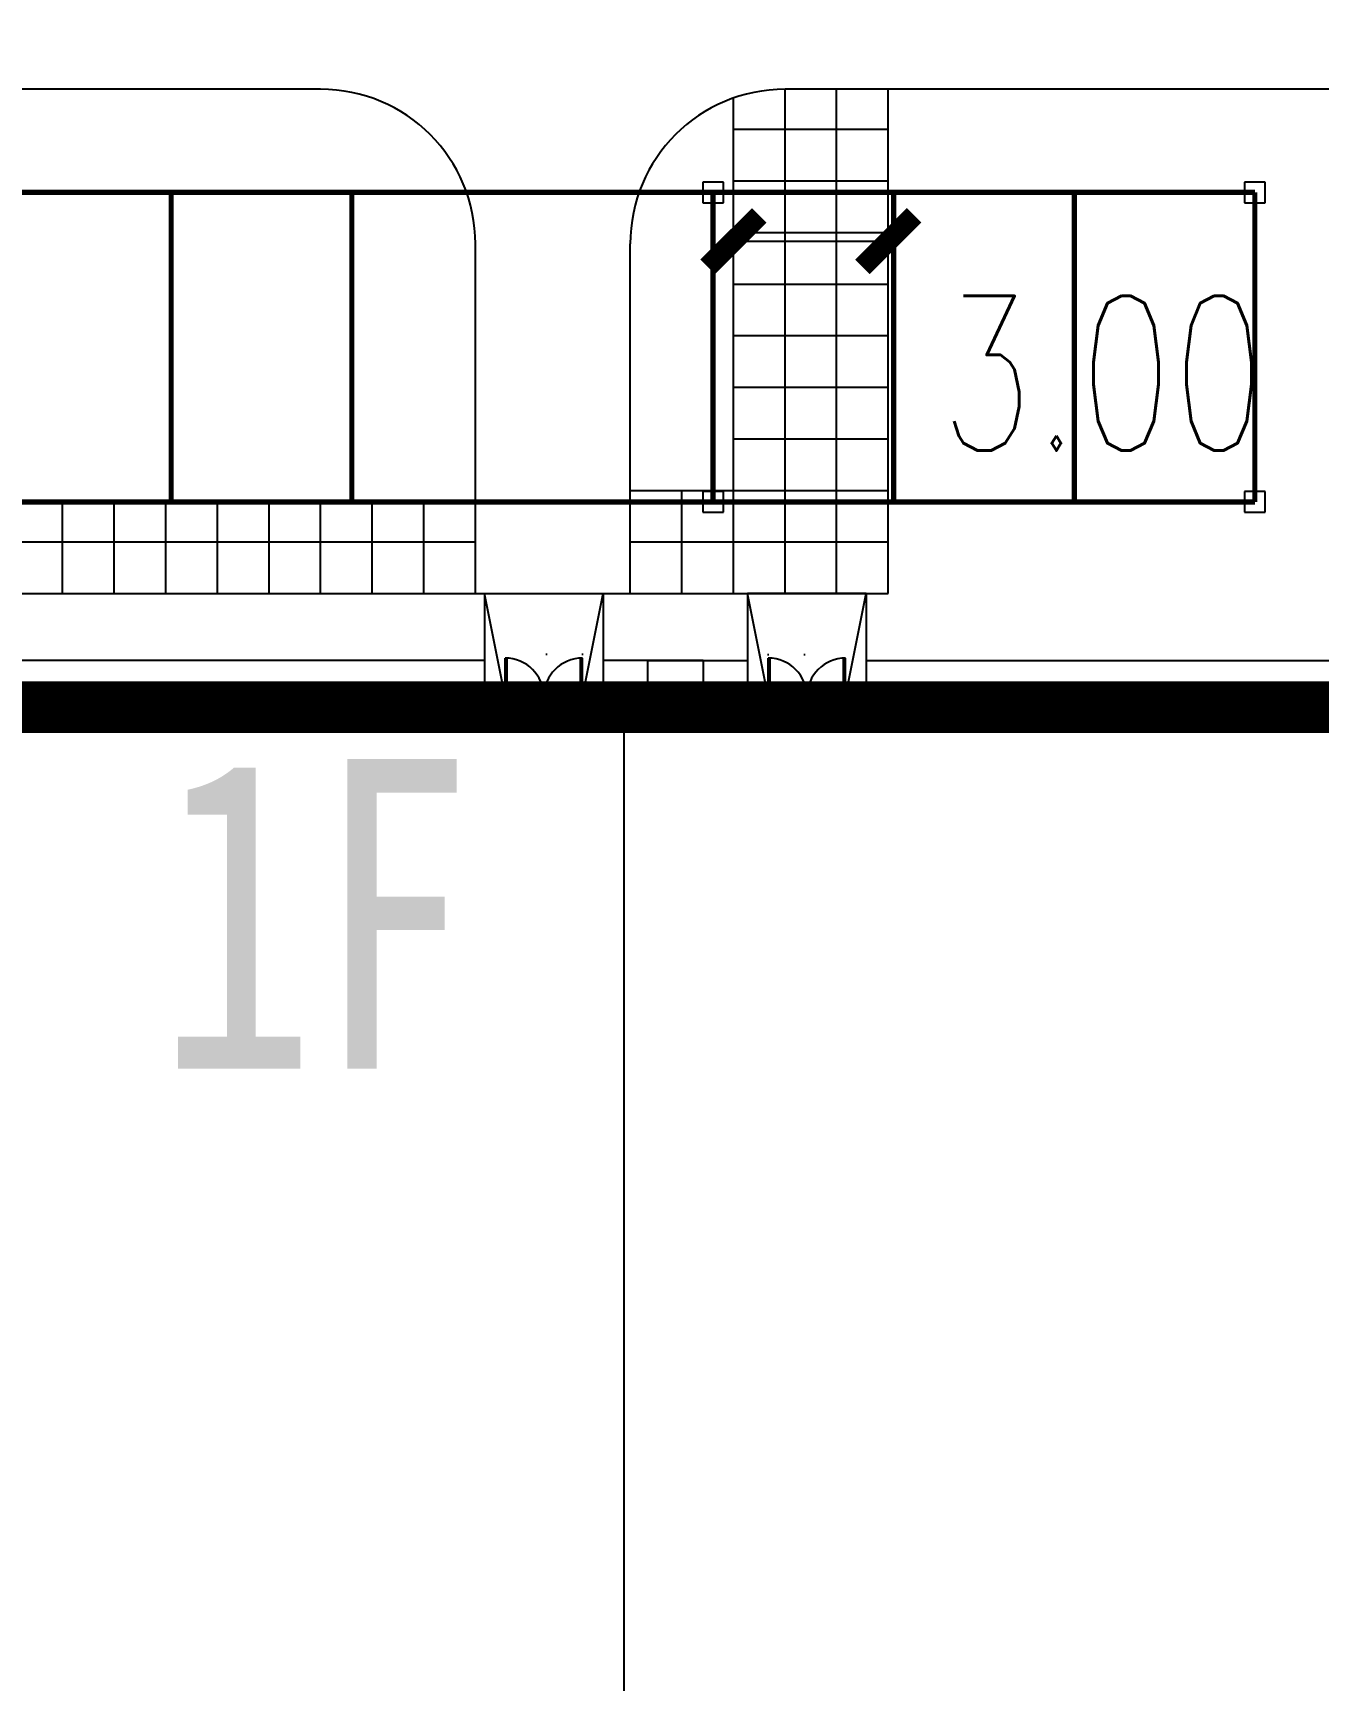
# Model space of a CAD drawing. Extents: x -170 to 1091, y -90 to 504.
# Drawn here: x 210.65 to 235.55, y 108.16 to 140.09 of the extents above; entities that cross this region are included whole.
import ezdxf

# ---------------------------------------------------------------- set-up
doc = ezdxf.new("R2010")
doc.units = 0
doc.header["$LTSCALE"] = 1000
doc.linetypes.add('CENTER2', pattern=[28.575, 19.05, -3.175, 3.175, -3.175])
doc.layers.get('0').update_dxf_attribs({"linetype": 'CONTINUOUS'})
doc.layers.get('Defpoints').update_dxf_attribs({"linetype": 'CONTINUOUS'})
for name, color, linetype in [('AXIS', 3, 'CONTINUOUS'), ('LATRINE', 225, 'CONTINUOUS'), ('PUB_DIM', 3, 'CONTINUOUS'), ('PUB_TEXT', 7, 'CONTINUOUS'), ('road', 2, 'CONTINUOUS'), ('TKX', 3, 'CONTINUOUS'), ('WALL', 141, 'CONTINUOUS'), ('定位中心线', 3, 'CENTER2'), ('管架', 30, 'CONTINUOUS')]:
    doc.layers.add(name, color=color, linetype=linetype)
doc.styles.add('DIM_FONT', font='SIMPLEX', dxfattribs={"width": 0.7, "bigfont": 'GBCBIG'})
doc.styles.get("Standard").update_dxf_attribs({"font": '', "width": 0.75})
doc.styles.get('STANDARD').set_extended_font_data('SimSun')
doc.dimstyles.new('DIMN1', dxfattribs={"dimscale": 0.01, "dimtxt": 300, "dimasz": 100, "dimexe": 250, "dimexo": 300, "dimgap": 150, "dimtad": 1, "dimtxsty": 'DIM_FONT', "dimblk": 'ARCHTICK', "dimcen": 2.5, "dimclrt": 7, "dimazin": 2, "dimtfac": 1, "dimtdec": 0, "dimtix": 1, "dimtmove": 2, "dimatfit": 3, "dimldrblk": 'ARCHTICK'})

# ---------------------------------------------------------------- blocks, each defined once
blk = doc.blocks.new('_ArchTick')
at = {"color": 0, "linetype": 'ByBlock', "const_width": 0.4}
blk.add_lwpolyline([(-0.5, -0.5), (0.5, 0.5)], dxfattribs=at)
blk = doc.blocks.new('*D59')
at = {"layer": 'Defpoints', "color": 0, "linetype": 'Continuous', "transparency": 16777216}
for p in [(227.225, 136.055), (224.225, 133.224), (227.225, 133.224)]:
    blk.add_point(p, dxfattribs=at)
at = {"layer": 'PUB_DIM', "color": 0, "linetype": 'Continuous', "lineweight": -2, "transparency": 16777216}
for p, q in [((224.225, 136.224), (224.225, 138.555)), ((227.225, 136.224), (227.225, 138.555)), ((224.225, 136.055), (227.225, 136.055))]:
    blk.add_line(p, q, dxfattribs=at)
at = {"layer": 'PUB_DIM', "color": 0, "linetype": 'Continuous', "lineweight": -2, "transparency": 16777216, "rotation": 180}
blk.add_blockref('_ArchTick', (224.225, 136.055), dxfattribs=at)
at = {"layer": 'PUB_DIM', "color": 0, "linetype": 'Continuous', "lineweight": -2, "transparency": 16777216}
blk.add_blockref('_ArchTick', (227.225, 136.055), dxfattribs=at)
at = {"layer": 'PUB_DIM', "color": 7, "linetype": 'Continuous', "transparency": 16777216, "insert": (231.383, 133.494), "char_height": 3, "attachment_point": 5, "style": 'DIM_FONT'}
blk.add_mtext('\\A1;3.00', dxfattribs=at)
blk = doc.blocks.new('*D108')
at = {"layer": 'Defpoints', "color": 0, "linetype": 'Continuous', "transparency": 16777216}
for p in [(232.527, 157), (251.333, 157), (232.527, 127)]:
    blk.add_point(p, dxfattribs=at)
at = {"layer": 'PUB_DIM', "color": 0, "linetype": 'Continuous', "lineweight": -2, "transparency": 16777216}
for p, q in [((235.527, 157), (253.833, 157)), ((251.333, 127), (251.333, 157)), ((235.527, 127), (253.833, 127))]:
    blk.add_line(p, q, dxfattribs=at)
for p, rotation in [((251.333, 157), 90), ((251.333, 127), 270)]:
    blk.add_blockref('_ArchTick', p, dxfattribs=dict(at, rotation=rotation))
at = {"layer": 'PUB_DIM', "color": 7, "linetype": 'Continuous', "transparency": 16777216, "insert": (248.333, 142), "char_height": 3, "attachment_point": 5, "rotation": 90, "style": 'DIM_FONT'}
blk.add_mtext('\\A1;30.00', dxfattribs=at)

msp = doc.modelspace()

# ---------------------------------------------------------------- linework, layer by layer
at = {"linetype": 'Continuous'}
for p, q in [((225.225, 129.22385), (225.225, 139.00048)), ((226.225, 129.22385), (226.225, 139.00048)), ((227.225, 129.22385), (227.225, 139.00048)), ((224.225, 129.22385), (224.225, 138.82843)), ((224.225, 138.22385), (227.225, 138.22385)), ((224.225, 137.22385), (227.225, 137.22385)), ((224.225, 136.22385), (227.225, 136.22385)), ((224.225, 135.22385), (227.225, 135.22385)), ((224.225, 134.22385), (227.225, 134.22385)), ((224.225, 133.22385), (227.225, 133.22385)), ((224.225, 132.22385), (227.225, 132.22385)), ((222.225, 131.22385), (227.225, 131.22385)), ((223.225, 129.22385), (223.225, 131.22385)), ((211.225, 129.22385), (211.225, 131)), ((212.225, 129.22385), (212.225, 131)), ((213.225, 129.22385), (213.225, 131)), ((214.225, 129.22385), (214.225, 131)), ((215.225, 129.22385), (215.225, 131)), ((216.225, 129.22385), (216.225, 131)), ((217.225, 129.22385), (217.225, 131)), ((218.225, 129.22385), (218.225, 131)), ((207.225, 130.22385), (219.225, 130.22385)), ((222.225, 130.22385), (227.225, 130.22385)), ((209.425, 129.22385), (227.225, 129.22385)), ((222.1, 126.77385), (222.1, 82.69885))]:
    msp.add_line(p, q, dxfattribs=at)
at = {"ltscale": 50, "const_width": 0.1}
for points in [[(234.33, 137), (125.07591, 137)], [(119.05002, 131), (234.33, 131)]]:
    msp.add_lwpolyline(points, dxfattribs=at)
at = {"ltscale": 50, "const_width": 0.1, "elevation": 0}
for points in [[(213.33, 137), (213.33, 131)], [(216.83, 137), (216.83, 131)], [(223.83, 131), (223.83, 137)], [(227.33, 131), (227.33, 137)], [(230.83, 131), (230.83, 137)], [(234.33, 131), (234.33, 137)]]:
    msp.add_lwpolyline(points, dxfattribs=at)
at = {"linetype": 'Continuous', "const_width": 1, "elevation": 0}
msp.add_lwpolyline([(165.7, 127.02385), (280.5, 127.02385), (280.5, 82.69885), (165.7, 82.69885)], close=True, dxfattribs=at)
at = {"layer": 'AXIS'}
for p, q in [((215.2, 127.02385), (215.2, 127.46826)), ((217, 127.02385), (217, 127.46826)), ((218.8, 127.02385), (218.8, 127.46826)), ((227.4, 127.02385), (227.4, 127.46826)), ((229.2, 127.02385), (229.2, 127.46826)), ((231, 127.02385), (231, 127.46826))]:
    msp.add_line(p, q, dxfattribs=at)
at = {"layer": 'LATRINE'}
for p, q in [((220.6125, 128.03998), (220.5875, 128.03998)), ((221.3125, 128.03998), (221.2875, 128.03998)), ((224.8875, 128.03998), (224.9125, 128.03998)), ((225.5875, 128.03998), (225.6125, 128.03998))]:
    msp.add_line(p, q, dxfattribs=at)
at = {"layer": 'road', "linetype": 'Continuous'}
for p, q in [((216.225, 139), (114.5, 139)), ((348.5, 139), (225.225, 139)), ((219.225, 129.22385), (219.225, 136)), ((222.225, 129.22385), (222.225, 136))]:
    msp.add_line(p, q, dxfattribs=at)
for centre, start, end in [((216.225, 136, 0), 0, 90), ((225.225, 136, 0), 90, 180)]:
    msp.add_arc(centre, 3, start, end, dxfattribs=at)
at = {"layer": 'TKX', "color": 3}
for p, q in [((219.4, 129.22385), (221.7, 129.22385)), ((219.4, 129.22385), (219.4, 127.22385)), ((219.8, 127.22385), (219.4, 129.22385)), ((221.3, 127.22385), (221.7, 129.22385)), ((221.7, 129.22385), (221.7, 127.22385)), ((226.8, 129.22385), (224.5, 129.22385)), ((224.5, 129.22385), (224.5, 127.22385)), ((224.9, 127.22385), (224.5, 129.22385)), ((226.4, 127.22385), (226.8, 129.22385)), ((226.8, 129.22385), (226.8, 127.22385)), ((219.4, 127.92385), (209.425, 127.92385)), ((219.8, 127.22385), (219.8, 127.97385)), ((219.84, 127.22385), (219.84, 127.97279)), ((221.26, 127.22385), (221.26, 127.97279)), ((221.3, 127.22385), (221.3, 127.97385)), ((223.64, 127.92385), (221.7, 127.92385)), ((222.56, 127.92385), (224.5, 127.92385)), ((222.56, 127.92385), (222.56, 127.02385)), ((223.64, 127.92385), (223.64, 127.02385)), ((224.9, 127.22385), (224.9, 127.97385)), ((224.94, 127.22385), (224.94, 127.97279)), ((226.36, 127.22385), (226.36, 127.97279)), ((226.4, 127.22385), (226.4, 127.97385)), ((226.8, 127.92385), (236.775, 127.92385)), ((211.075, 127.22385), (214.075, 127.22385)), ((211.075, 127.15385), (214.075, 127.15385)), ((211.075, 127.09385), (214.075, 127.09385)), ((216.7, 127.22385), (215.5, 127.22385)), ((216.7, 127.15385), (215.5, 127.15385)), ((216.7, 127.09385), (215.5, 127.09385)), ((218.5, 127.22385), (217.3, 127.22385)), ((218.5, 127.15385), (217.3, 127.15385)), ((218.5, 127.09385), (217.3, 127.09385)), ((221.3, 127.22385), (219.8, 127.22385)), ((219.8, 127.22385), (219.84, 127.22385)), ((221.3, 127.22385), (221.26, 127.22385)), ((224.9, 127.22385), (226.4, 127.22385)), ((224.9, 127.22385), (224.94, 127.22385)), ((226.4, 127.22385), (226.36, 127.22385)), ((227.7, 127.22385), (228.9, 127.22385)), ((227.7, 127.15385), (228.9, 127.15385)), ((227.7, 127.09385), (228.9, 127.09385)), ((229.5, 127.22385), (230.7, 127.22385)), ((229.5, 127.15385), (230.7, 127.15385)), ((229.5, 127.09385), (230.7, 127.09385)), ((235.125, 127.22385), (232.125, 127.22385)), ((235.125, 127.15385), (232.125, 127.15385)), ((235.125, 127.09385), (232.125, 127.09385)), ((211.075, 127.02385), (214.075, 127.02385)), ((216.7, 127.02385), (215.5, 127.02385)), ((218.5, 127.02385), (217.3, 127.02385)), ((227.7, 127.02385), (228.9, 127.02385)), ((229.5, 127.02385), (230.7, 127.02385)), ((235.125, 127.02385), (232.125, 127.02385))]:
    msp.add_line(p, q, dxfattribs=at)
for centre, start, end in [((219.8, 127.22385), 0, 90), ((221.3, 127.22385), 90, 180), ((224.9, 127.22385), 0, 90), ((226.4, 127.22385), 90, 180)]:
    msp.add_arc(centre, 0.75, start, end, dxfattribs=at)
at = {"layer": 'WALL'}
for p, q in [((211.075, 127.22385), (208.825, 127.22385)), ((211.075, 127.22385), (211.075, 127.02385)), ((215.5, 127.22385), (214.075, 127.22385)), ((214.075, 127.22385), (214.075, 127.02385)), ((215.5, 127.22385), (215.5, 127.02385)), ((217.3, 127.22385), (216.7, 127.22385)), ((216.7, 127.22385), (216.7, 127.02385)), ((217.3, 127.22385), (217.3, 127.02385)), ((219.8, 127.22385), (218.5, 127.22385)), ((218.5, 127.22385), (218.5, 127.02385)), ((219.8, 127.02385), (219.8, 127.22385)), ((222.94, 127.22385), (221.3, 127.22385)), ((221.3, 127.02385), (221.3, 127.22385)), ((221.3, 127.02385), (221.3, 127.18385)), ((222.94, 127.22385), (222.94, 127.02385)), ((223.26, 127.22385), (224.9, 127.22385)), ((223.26, 127.22385), (223.26, 127.02385)), ((224.9, 127.02385), (224.9, 127.22385)), ((224.9, 127.02385), (224.9, 127.18385)), ((226.4, 127.22385), (227.7, 127.22385)), ((226.4, 127.02385), (226.4, 127.22385)), ((227.7, 127.22385), (227.7, 127.02385)), ((228.9, 127.22385), (229.5, 127.22385)), ((228.9, 127.22385), (228.9, 127.02385)), ((229.5, 127.22385), (229.5, 127.02385)), ((230.7, 127.22385), (232.125, 127.22385)), ((230.7, 127.22385), (230.7, 127.02385)), ((232.125, 127.22385), (232.125, 127.02385)), ((235.125, 127.22385), (237.375, 127.22385)), ((235.125, 127.22385), (235.125, 127.02385)), ((211.075, 127.02385), (208.825, 127.02385)), ((215.08, 127.02385), (214.075, 127.02385)), ((215.5, 127.02385), (215.32, 127.02385)), ((216.88, 127.02385), (216.7, 127.02385)), ((217.3, 127.02385), (217.12, 127.02385)), ((218.68, 127.02385), (218.5, 127.02385)), ((219.8, 127.02385), (218.92, 127.02385)), ((222.7, 127.02385), (221.3, 127.02385)), ((223.5, 127.02385), (224.9, 127.02385)), ((226.4, 127.02385), (227.28, 127.02385)), ((227.52, 127.02385), (227.7, 127.02385)), ((228.9, 127.02385), (229.08, 127.02385)), ((229.32, 127.02385), (229.5, 127.02385)), ((230.7, 127.02385), (230.88, 127.02385)), ((231.12, 127.02385), (232.125, 127.02385)), ((235.125, 127.02385), (237.375, 127.02385))]:
    msp.add_line(p, q, dxfattribs=at)
at = {"layer": 'WALL', "elevation": 0}
for points in [[(219.8, 127.22385), (219.8, 127.02385)], [(221.3, 127.22385), (221.3, 127.02385)], [(224.9, 127.22385), (224.9, 127.02385)], [(226.4, 127.22385), (226.4, 127.02385)]]:
    msp.add_lwpolyline(points, dxfattribs=at)
for points in [[(221.875, 127.22385), (222.325, 127.22385), (222.325, 126.77385), (221.875, 126.77385)], [(224.325, 127.22385), (223.875, 127.22385), (223.875, 126.77385), (224.325, 126.77385)]]:
    msp.add_lwpolyline(points, close=True, dxfattribs=at)
at = {"layer": '定位中心线', "elevation": 0}
for points in [[(223.63, 137.2), (223.63, 136.8), (224.03, 136.8), (224.03, 137.2)], [(234.13, 137.2), (234.13, 136.8), (234.53, 136.8), (234.53, 137.2)], [(223.63, 131.2), (223.63, 130.8), (224.03, 130.8), (224.03, 131.2)], [(234.13, 131.2), (234.13, 130.8), (234.53, 130.8), (234.53, 131.2)]]:
    msp.add_lwpolyline(points, close=True, dxfattribs=at)
at = {"layer": '管架', "ltscale": 1000}
for p, q in [((213.33, 137), (213.33, 131)), ((223.83, 137), (223.83, 131)), ((227.33, 137), (227.33, 131)), ((230.83, 137), (230.83, 131)), ((234.33, 137), (234.33, 131))]:
    msp.add_line(p, q, dxfattribs=at)

# ---------------------------------------------------------------- texts
at = {"layer": 'PUB_TEXT', "linetype": 'Continuous', "width": 0.75}
msp.add_text('1F', height=6, dxfattribs=at).set_placement((213.06148, 120.01748))

# ---------------------------------------------------------------- dimensions: what is measured, and where the dimension line sits
at = {"layer": 'PUB_DIM', "linetype": 'Continuous'}
dim = msp.add_aligned_dim(p1=(232.52722, 127), p2=(232.52722, 157), distance=-18.80556, dimstyle='DIMN1', dxfattribs=at)
dim.commit()
dim.dimension.update_dxf_attribs({"geometry": '*D108', "text_midpoint": (248.33278, 142)})
dim = msp.add_linear_dim(base=(227.225, 136.05518), p1=(224.225, 133.22385), p2=(227.225, 133.22385), angle=360, dimstyle='DIMN1', dxfattribs=at)
dim.commit()
dim.dimension.update_dxf_attribs({"geometry": '*D59', "text_midpoint": (231.38311, 133.49369), "dimtype": 129})

doc.saveas('drawing.dxf')
